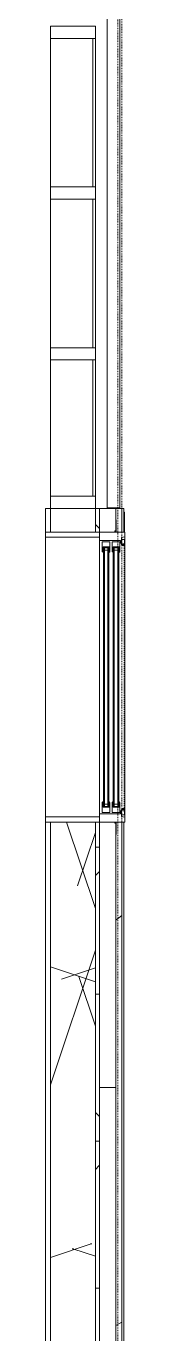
# Model space of a CAD drawing. Header units: metres. Extents: x -104 to 1975, y 9767 to 12269.
# Drawn here: x 475.3 to 485, y 11006.1 to 11166.2 of the extents above; entities that cross this region are included whole.
import ezdxf

# ---------------------------------------------------------------- set-up
doc = ezdxf.new("R2010")
doc.units = ezdxf.units.M
for name, pattern in [('Dash', [0.25, 0.125, -0.125]), ('Dash 1_16_', [0.125, 0.0625, -0.0625]), ('Double Dash 3_8_', [1, 0.375, -0.125, 0.125, -0.125, 0.125, -0.125])]:
    doc.linetypes.add(name, pattern=pattern)
for name, color, linetype, lineweight in [('0-2', 7, 'Continuous', 9), ('0-3', 10, 'Double Dash 3_8_', 15), ('A-DETL-GENF-HDLN-1', 7, 'Dash', 9), ('A-DETL-GENF-HDLN-2', 1, 'Continuous', 9), ('A-GLAZ', 151, 'Continuous', 9), ('A-GLAZ-1', 7, 'Continuous', 9), ('A-GLAZ-CWMG-1', 7, 'Continuous', 9), ('A-GLAZ-CWMG-2', 252, 'Continuous', 9), ('A-WALL-1', 7, 'Continuous', 9), ('A-WALL-PATT-1', 8, 'Continuous', 9), ('A-WALL-PATT-2', 253, 'Continuous', 9), ('C-PROP-LINE-2', 10, 'Dash 1_16_', 15)]:
    doc.layers.add(name, color=color, linetype=linetype, lineweight=lineweight)

# ---------------------------------------------------------------- blocks, each defined once
blk = doc.blocks.new('Rectangular Mullion - Stud - Vertical-3289777-KEY PLAN - 2ND FLOOR')
at = {"layer": 'A-GLAZ-CWMG-1'}
for p, q in [((-1.5, 2.75), (0, 2.75)), ((-1.5, -2.75), (-1.5, 2.75)), ((0, 2.75), (0, -2.75)), ((0, -2.75), (-1.5, -2.75))]:
    blk.add_line(p, q, dxfattribs=at)
blk = doc.blocks.new('Rectangular Mullion - Stud - Base_Head-1769174-KEY PLAN - 2ND FLOOR')
at = {"layer": 'A-GLAZ-CWMG-2'}
h = blk.add_hatch(dxfattribs=at)
h.set_pattern_fill('FP_7', color=256, style=0, pattern_type=2)
h.set_pattern_definition([(90, (-3406.924, 11215.437), (-8, 5e-16), [])])
h.paths.add_polyline_path([(-3404.17, 11205.59), (-3404.17, 11223.78), (-3409.67, 11223.78), (-3409.67, 11205.59)], flags=0)
at = {"layer": 'A-GLAZ-CWMG-1'}
for p, q in [((-3409.67, 11223.78), (-3409.67, 11205.59)), ((-3404.17, 11205.59), (-3404.17, 11223.78))]:
    blk.add_line(p, q, dxfattribs=at)
blk = doc.blocks.new('Rectangular Mullion - Stud - Base_Head-1769175-KEY PLAN - 2ND FLOOR')
at = {"layer": 'A-GLAZ-CWMG-2'}
h = blk.add_hatch(dxfattribs=at)
h.set_pattern_fill('FP_8', color=256, style=0, pattern_type=2)
h.set_pattern_definition([(90, (-3406.924, 11117.019), (-8, 5e-16), [])])
h.paths.add_polyline_path([(-3408.38, 11108.68), (-3404.17, 11108.68), (-3404.17, 11125.36), (-3409.67, 11125.36), (-3409.67, 11108.68), (-3408.92, 11108.68)], flags=0)
at = {"layer": 'A-GLAZ-CWMG-1'}
for p, q in [((-3409.67, 11125.36), (-3409.67, 11108.68)), ((-3404.17, 11108.68), (-3404.17, 11125.36))]:
    blk.add_line(p, q, dxfattribs=at)
blk = doc.blocks.new('Rectangular Mullion - Stud - Vertical-V8-KEY PLAN - 2ND FLOOR')
at = {"layer": 'A-GLAZ-CWMG-1'}
for p, q in [((0, 2.75), (1.5, 2.75)), ((0, -2.75), (0, 2.75)), ((1.5, 2.75), (1.5, -2.75)), ((1.5, -2.75), (0, -2.75))]:
    blk.add_line(p, q, dxfattribs=at)
blk = doc.blocks.new('Rectangular Mullion - Stud - Vertical-V9-KEY PLAN - 2ND FLOOR')
at = {"layer": 'A-GLAZ-CWMG-1'}
for p, q in [((0, 2.75), (1.5, 2.75)), ((0, -2.75), (0, 2.75)), ((1.5, 2.75), (1.5, -2.75)), ((1.5, -2.75), (0, -2.75))]:
    blk.add_line(p, q, dxfattribs=at)
blk = doc.blocks.new('Rectangular Mullion - Stud - Vertical-V10-KEY PLAN - 2ND FLOOR')
at = {"layer": 'A-GLAZ-CWMG-1'}
for p, q in [((0, 2.75), (1.5, 2.75)), ((0, -2.75), (0, 2.75)), ((1.5, 2.75), (1.5, -2.75)), ((1.5, -2.75), (0, -2.75))]:
    blk.add_line(p, q, dxfattribs=at)
blk = doc.blocks.new('Window-Double_Hung-Marvin-Essential - ESDH3066 - 2nd Floor-3357222-KEY PLAN - 2ND FLOOR')
at = {"layer": 'A-DETL-GENF-HDLN-1'}
blk.add_line((16.1, -4.84), (-16.5, -4.84), dxfattribs=at)
at = {"layer": 'A-DETL-GENF-HDLN-2'}
for p, q in [((-17.12, 4.81), (-17.75, 4.81)), ((-17.12, -1.78), (-17.12, 4.81)), ((17.12, 4.81), (17.75, 4.81)), ((17.12, 4.81), (17.12, -1.78)), ((-16.72, -1.81), (-17.75, -1.81)), ((-17.75, -4.91), (-17.75, -1.81)), ((-16.72, -4.4), (-16.72, -1.81)), ((-16.56, -2.16), (-15.34, -2.16)), ((-16.56, -2.16), (-16.56, -3.09)), ((-15.34, -3.09), (-16.56, -3.09)), ((-15.28, -2.27), (-15.94, -2.27)), ((-15.94, -2.27), (-15.94, -2.99)), ((-15.94, -2.99), (-15.28, -2.99)), ((-15.84, -2.29), (-15.84, -2.98)), ((-15.54, -2.42), (-15.54, -2.85)), ((-15.34, -2.16), (-15.28, -2.22)), ((-15.34, -3.09), (-15.28, -3.03)), ((-15.28, -2.22), (-15.28, -2.27)), ((-15.28, -2.99), (-15.28, -3.03)), ((15.34, -2.16), (15.28, -2.22)), ((15.28, -2.22), (15.28, -2.27)), ((15.28, -2.27), (15.94, -2.27)), ((15.28, -2.99), (15.28, -3.03)), ((15.94, -2.99), (15.28, -2.99)), ((15.34, -3.09), (15.28, -3.03)), ((16.56, -2.16), (15.34, -2.16)), ((15.34, -3.09), (16.56, -3.09)), ((15.54, -2.42), (15.54, -2.85)), ((15.84, -2.29), (15.84, -2.98)), ((15.94, -2.27), (15.94, -2.99)), ((16.56, -2.16), (16.56, -3.09)), ((16.72, -4.4), (16.72, -1.81)), ((16.72, -1.81), (17.75, -1.81)), ((17.75, -4.91), (17.75, -1.81)), ((-19.25, -3.86), (-19.25, -3.81)), ((-19.25, -3.81), (-17.9, -3.81)), ((-17.75, -3.86), (-19.25, -3.86)), ((-17.9, -3.81), (-17.9, -3.7)), ((-17.9, -3.7), (-17.75, -3.7)), ((-17.08, -4.5), (-17.16, -4.91)), ((-17.08, -4.5), (-16.19, -4.5)), ((-16.85, -4.87), (-16.85, -4.5)), ((-16.38, -4.4), (-16.72, -4.4)), ((-16.56, -3.38), (-15.34, -3.38)), ((-16.56, -3.38), (-16.56, -4.31)), ((-15.34, -4.31), (-16.56, -4.31)), ((-16.38, -4.5), (-16.38, -4.4)), ((-16.18, -4.64), (-16.3, -4.64)), ((-16.3, -4.64), (-16.3, -4.87)), ((-16.19, -4.5), (-16.19, -4.59)), ((-16.19, -4.59), (-16.1, -4.59)), ((-16.18, -4.84), (-16.18, -4.64)), ((-16.1, -4.59), (-16.1, -4.84)), ((-15.28, -3.49), (-15.94, -3.49)), ((-15.94, -3.49), (-15.94, -4.21)), ((-15.94, -4.21), (-15.28, -4.21)), ((-15.84, -3.51), (-15.84, -4.2)), ((-15.54, -3.63), (-15.54, -4.07)), ((-15.34, -3.38), (-15.28, -3.44)), ((-15.34, -4.31), (-15.28, -4.25)), ((-15.28, -3.44), (-15.28, -3.49)), ((-15.28, -4.21), (-15.28, -4.25)), ((15.34, -3.38), (15.28, -3.44)), ((15.28, -3.44), (15.28, -3.49)), ((15.28, -3.49), (15.94, -3.49)), ((15.28, -4.21), (15.28, -4.25)), ((15.94, -4.21), (15.28, -4.21)), ((15.34, -4.31), (15.28, -4.25)), ((16.56, -3.38), (15.34, -3.38)), ((15.34, -4.31), (16.56, -4.31)), ((15.54, -3.63), (15.54, -4.07)), ((15.84, -3.51), (15.84, -4.2)), ((15.94, -3.49), (15.94, -4.21)), ((16.19, -4.59), (16.1, -4.59)), ((16.1, -4.59), (16.1, -4.84)), ((16.18, -4.84), (16.18, -4.64)), ((16.18, -4.64), (16.3, -4.64)), ((17.08, -4.5), (16.19, -4.5)), ((16.19, -4.5), (16.19, -4.59)), ((16.3, -4.64), (16.3, -4.87)), ((16.38, -4.5), (16.38, -4.4)), ((16.38, -4.4), (16.72, -4.4)), ((16.56, -3.38), (16.56, -4.31)), ((16.85, -4.87), (16.85, -4.5)), ((17.08, -4.5), (17.16, -4.91)), ((17.9, -3.7), (17.75, -3.7)), ((17.75, -3.86), (19.25, -3.86)), ((17.9, -3.81), (17.9, -3.7)), ((19.25, -3.81), (17.9, -3.81)), ((19.25, -3.86), (19.25, -3.81)), ((-17.75, -4.91), (-17.16, -4.91)), ((-16.3, -4.87), (-16.85, -4.87)), ((-16.18, -4.84), (-16.1, -4.84)), ((16.18, -4.84), (16.1, -4.84)), ((16.3, -4.87), (16.85, -4.87)), ((17.75, -4.91), (17.16, -4.91))]:
    blk.add_line(p, q, dxfattribs=at)
at = {"layer": 'A-GLAZ'}
for p, q in [((15.84, -2.29), (-15.84, -2.29)), ((15.84, -2.42), (-15.84, -2.42)), ((15.84, -2.85), (-15.84, -2.85)), ((15.84, -2.98), (-15.84, -2.98)), ((15.84, -3.51), (-15.84, -3.51)), ((15.84, -3.63), (-15.84, -3.63)), ((15.84, -4.07), (-15.84, -4.07)), ((15.84, -4.2), (-15.84, -4.2))]:
    blk.add_line(p, q, dxfattribs=at)
at = {"layer": 'A-GLAZ-1'}
for p, q in [((-17.75, 4.81), (17.75, 4.81)), ((-17.75, -1.78), (-17.75, 4.81)), ((17.75, 4.81), (17.75, -1.78)), ((-17.75, -1.81), (17.75, -1.81)), ((-17.75, -4.91), (-17.75, -1.81)), ((17.75, -1.81), (17.75, -4.91)), ((17.75, -4.91), (-17.75, -4.91)), ((17.75, -4.81), (20.21, -4.81)), ((20.21, -4.88), (17.75, -4.88)), ((20.21, -4.81), (20.21, -4.88))]:
    blk.add_line(p, q, dxfattribs=at)
blk = doc.blocks.new('Family - ___-2835860-KEY PLAN - 2ND FLOOR')
at = {"layer": 'C-PROP-LINE-2'}
blk.add_line((-3401.42, 11247.39), (-3401.42, 10851.39), dxfattribs=at)
blk = doc.blocks.new('Family - ___-2835903-KEY PLAN - 2ND FLOOR')
at = {"layer": 'C-PROP-LINE-2'}
blk.add_line((-3400.92, 11276.29), (-3400.92, 10822.49), dxfattribs=at)
blk = doc.blocks.new('Family - ___-2835932-KEY PLAN - 2ND FLOOR')
at = {"layer": 'C-PROP-LINE-2'}
blk.add_line((-3401.42, 11247.39), (-3401.42, 10851.39), dxfattribs=at)

msp = doc.modelspace()

# ---------------------------------------------------------------- hatches: boundary and pattern name
at = {"layer": 'A-WALL-PATT-1'}
h = msp.add_hatch(dxfattribs=at)
h.set_pattern_fill('FP_2', color=256, style=0, pattern_type=2)
h.set_pattern_definition([(216.87, (3921.564, 90), (269.999678, 180.000482), [45, -405]), (206.565, (3975.564, 63), (-90.00047, -89.99987), [100.623, -100.623]), (198.435, (3975.564, 18), (-179.999294, -90.00048), [56.921, -227.684])])
h.paths.add_polyline_path([(483.89, 10849.89), (484.64, 10849.89), (484.64, 11068.78), (483.89, 11068.78), (483.89, 10857.93)], flags=0)
h.paths.add_polyline_path([(484.64, 11104.28), (484.64, 11107.18), (483.89, 11107.18), (483.89, 11104.28)], flags=0)
at = {"layer": 'A-WALL-PATT-2'}
h = msp.add_hatch(dxfattribs=at)
h.set_pattern_fill('FP_5', color=256, style=0, pattern_type=2)
h.set_pattern_definition([(161.57, (3887.364, 1.8), (-14.4010124, -0.0012439), [0, -102.456, 11.376, 0]), (18.43, (3883.764, 1.8), (-14.4010124, 0.0012439), [0, -102.456, 11.376, 0]), (108.43, (3887.364, 1.8), (7.1973965, -36.003153), [34.146, -79.686]), (71.57, (3883.764, 1.8), (7.1973965, 36.003153), [34.146, -79.686])])
h.paths.add_polyline_path([(475.89, 10843.14), (476.39, 10843.41), (481.39, 10843.41), (481.39, 11068.78), (475.89, 11068.78), (475.89, 10843.41)], flags=0)
h.paths.add_polyline_path([(481.39, 11104.28), (481.39, 11107.18), (475.89, 11107.18), (475.89, 11104.28)], flags=0)
h = msp.add_hatch(dxfattribs=at)
h.set_pattern_fill('FP_4', color=256, style=0, pattern_type=2)
h.set_pattern_definition([(0, (3885.564, 0), (0, 17.993), []), (315, (3885.564, 0), (17.993039, 0), [25.446, -25.446]), (45, (3885.564, 0), (17.993039, 0), [25.446, -25.446])])
h.paths.add_polyline_path([(481.39, 10848.64), (481.89, 10848.64), (481.86, 11068.78), (481.39, 11068.78), (481.39, 10849.07)], flags=0)
h.paths.add_polyline_path([(481.86, 11104.28), (481.89, 11104.28), (481.86, 11107.18), (481.39, 11107.18), (481.39, 11104.28)], flags=0)
h = msp.add_hatch(dxfattribs=at)
h.set_pattern_fill('FP_3', color=256, style=0, pattern_type=2)
h.set_pattern_definition([(0, (3885.564, 0), (0, 33.75), []), (90, (3885.564, 0), (-33.75, 2e-15), [])])
h.paths.add_polyline_path([(481.89, 10849.14), (483.89, 10849.14), (483.89, 11068.78), (481.89, 11068.78), (481.89, 10854.23)], flags=0)
h.paths.add_polyline_path([(481.89, 11104.28), (483.89, 11104.28), (483.89, 11107.18), (481.89, 11107.18)], flags=0)

# ---------------------------------------------------------------- linework, layer by layer
at = {"layer": 'A-WALL-1'}
for p, q in [((482.82, 11247.13), (482.82, 11107.24)), ((484.39, 11107.24), (484.39, 11247.13)), ((475.27, 11107.18), (475.27, 11104.28)), ((484.89, 11107.18), (475.27, 11107.18)), ((475.89, 11104.28), (475.89, 11107.18)), ((481.39, 11104.28), (481.39, 11107.18)), ((481.89, 11104.28), (481.89, 11107.18)), ((482.82, 11107.24), (484.39, 11107.24)), ((483.89, 11104.28), (483.89, 11107.18)), ((484.64, 11104.28), (484.64, 11107.18)), ((484.89, 11106.74), (484.89, 11107.18)), ((475.27, 11068.78), (475.27, 10842.51)), ((475.89, 10843.14), (475.89, 11068.78)), ((481.39, 10848.64), (481.39, 11068.78)), ((481.89, 10849.14), (481.89, 11068.78)), ((483.89, 10849.89), (483.89, 11068.78)), ((484.64, 10850.64), (484.64, 11068.78)), ((484.89, 10850.89), (484.89, 11068.78))]:
    msp.add_line(p, q, dxfattribs=at)

# ---------------------------------------------------------------- block references
at = {"layer": '0-2', "extrusion": (0, 0, -1), "rotation": 269.999999999991}
for name, p in [('Rectangular Mullion - Stud - Vertical-V8-KEY PLAN - 2ND FLOOR', (-478.64, 11166.23)), ('Rectangular Mullion - Stud - Vertical-V9-KEY PLAN - 2ND FLOOR', (-478.64, 11146.54)), ('Rectangular Mullion - Stud - Vertical-V10-KEY PLAN - 2ND FLOOR', (-478.64, 11126.86)), ('Rectangular Mullion - Stud - Vertical-3289777-KEY PLAN - 2ND FLOOR', (-478.64, 11107.18))]:
    msp.add_blockref(name, p, dxfattribs=at)
at = {"layer": '0-2'}
for name, p in [('Rectangular Mullion - Stud - Base_Head-1769174-KEY PLAN - 2ND FLOOR', (3885.56, -59.05)), ('Rectangular Mullion - Stud - Base_Head-1769174-KEY PLAN - 2ND FLOOR', (3885.56, -78.73)), ('Rectangular Mullion - Stud - Base_Head-1769175-KEY PLAN - 2ND FLOOR', (3885.56, 0))]:
    msp.add_blockref(name, p, dxfattribs=at)
at = {"layer": '0-2', "rotation": 90}
msp.add_blockref('Window-Double_Hung-Marvin-Essential - ESDH3066 - 2nd Floor-3357222-KEY PLAN - 2ND FLOOR', (480.08, 11086.53), dxfattribs=at)
at = {"layer": '0-3'}
for name in ['Family - ___-2835932-KEY PLAN - 2ND FLOOR', 'Family - ___-2835860-KEY PLAN - 2ND FLOOR', 'Family - ___-2835903-KEY PLAN - 2ND FLOOR']:
    msp.add_blockref(name, (3885.56, 0), dxfattribs=at)

doc.saveas('drawing.dxf')
